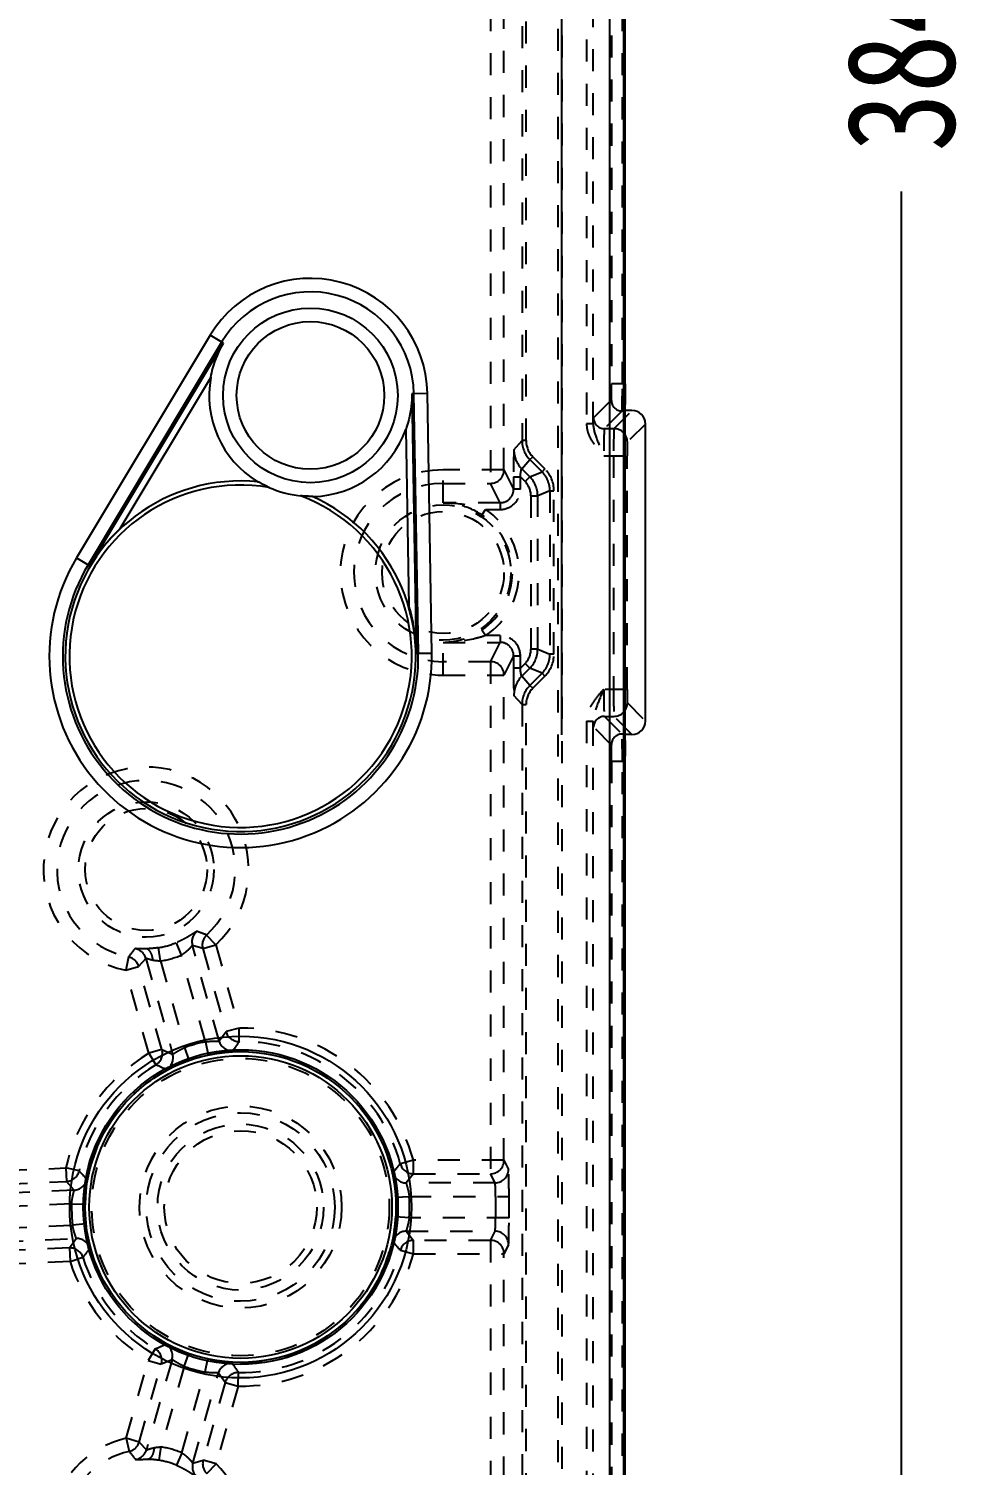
# Model space of a CAD drawing. Header units: millimetres. Extents: x -1265 to 1982, y -12197 to 1934.
# Drawn here: x 256.5 to 326.4, y 52 to 158.4 of the extents above; entities that cross this region are included whole.
import ezdxf

# ---------------------------------------------------------------- set-up
doc = ezdxf.new("R2010")
doc.units = ezdxf.units.MM
doc.header["$LTSCALE"] = 16.335
doc.header["$PDMODE"] = 3
doc.header["$PDSIZE"] = 0.3125
doc.linetypes.add('HIDDEN', pattern=[0.2, 0.1, -0.1])
doc.layers.get('0').update_dxf_attribs({"linetype": 'CONTINUOUS'})
doc.layers.get('Defpoints').update_dxf_attribs({"linetype": 'CONTINUOUS'})
doc.layers.add('DEFAULT_2', color=8, linetype='HIDDEN')
doc.styles.get("Standard").update_dxf_attribs({"font": 'txt', "width": 0.8})
doc.dimstyles.new('11', dxfattribs={"dimtxt": 8, "dimasz": 8, "dimexe": 0, "dimexo": 0, "dimgap": 0, "dimtad": 0, "dimdsep": 46, "dimtxsty": 'Standard', "dimcen": 0, "dimclrd": 4, "dimclre": 4, "dimclrt": 6, "dimazin": 0, "dimtp": 0.01, "dimtm": 0.01, "dimtfac": 1, "dimtofl": 0, "dimtmove": 0, "dimatfit": 3, "dimfxl": 0, "dimtolj": 1, "dimarcsym": 0})

# ---------------------------------------------------------------- blocks, each defined once
blk = doc.blocks.new('*D91')
at = {"color": 4, "lineweight": -2}
for p, q in [((177.51, 267.5), (321.14, 267.5)), ((321.14, 259.5), (321.14, 178.35)), ((321.14, -109.45), (321.14, 146.35)), ((107.13, -117.45), (321.14, -117.45))]:
    blk.add_line(p, q, dxfattribs=at)
at = {"color": 4}
for points in [[(319.8, 259.5), (322.47, 259.5), (321.14, 267.5)], [(319.8, -109.45), (322.47, -109.45), (321.14, -117.45)]]:
    blk.add_solid(points, dxfattribs=at)
at = {"layer": 'Defpoints', "color": 0}
for p in [(177.51, 267.5), (321.14, 267.5), (107.13, -117.45)]:
    blk.add_point(p, dxfattribs=at)
at = {"color": 6, "insert": (321.14, 162.35), "char_height": 8, "attachment_point": 5, "rotation": 90}
blk.add_mtext('\\A1;384.95', dxfattribs=at)
blk = doc.blocks.new('*D92')
at = {"color": 4, "lineweight": -2}
for p, q in [((-114.64, 106.79), (-114.64, 300.34)), ((-106.64, 300.34), (19.43, 300.34)), ((287.99, 300.34), (48.23, 300.34)), ((295.99, 106.1), (295.99, 300.34))]:
    blk.add_line(p, q, dxfattribs=at)
at = {"color": 4}
for points in [[(-106.64, 301.67), (-106.64, 299.01), (-114.64, 300.34)], [(287.99, 301.67), (287.99, 299.01), (295.99, 300.34)]]:
    blk.add_solid(points, dxfattribs=at)
at = {"layer": 'Defpoints', "color": 0}
for p in [(-114.64, 300.34), (-114.64, 106.79), (295.99, 106.1)]:
    blk.add_point(p, dxfattribs=at)
at = {"color": 6, "insert": (33.83, 300.34), "char_height": 8, "attachment_point": 5}
blk.add_mtext('\\A1;410.63', dxfattribs=at)

msp = doc.modelspace()

# ---------------------------------------------------------------- linework, layer by layer
at = {"color": 7, "linetype": 'Continuous'}
for p, q in [((299.546, -88.75), (299.546, 276.741)), ((300.546, 276.741), (300.546, -88.75)), ((300.677, -88.882), (300.677, 276.873)), ((269.917, 135.7), (260.025, 119.211)), ((270.774, 135.186), (260.882, 118.697)), ((270.908, 135.106), (269.917, 135.7)), ((261.015, 118.617), (270.908, 135.106)), ((263.249, 121.37), (269.974, 132.579)), ((286.024, 131.384), (284.869, 131.365)), ((284.869, 131.365), (285.192, 112.139)), ((285.348, 112.141), (285.025, 131.368)), ((286.347, 112.158), (286.024, 131.384)), ((301.177, 130.12), (300.677, 130.12)), ((302.177, 107.12), (302.177, 129.12)), ((284.414, 128.709), (284.634, 115.64)), ((260.025, 119.211), (261.015, 118.617)), ((285.192, 112.139), (286.347, 112.158)), ((301.177, 106.12), (300.677, 106.12))]:
    msp.add_line(p, q, dxfattribs=at)
for centre, radius in [((277.354, 131.239), 6.469), ((277.354, 131.239), 5.469), ((272.177, 71.12), 12.658), ((272.177, 71.12), 11.658), ((272.177, 71.12), 11.51), ((272.177, 71.12), 11.21)]:
    msp.add_circle(centre, radius, dxfattribs=at)
for centre, radius, start, end in [((277.354, 131.239), 8.672, 0.96201, 149.03799), ((277.354, 131.239), 7.672, 0.96201, 149.03799), ((277.354, 131.239), 7.5, 169.70932, 238.23582), ((277.354, 131.239), 7.5, 271.76418, 340.29068), ((272.177, 111.92), 12.982, 84.23656, 65.76344), ((272.177, 111.92), 12.682, 80.45132, 69.56121), ((284.982, 159.277), 36.31, 251.40725, 251.53289), ((277.354, 131.239), 7.472, 245.72067, 264.25765), ((284.766, 159.335), 36.31, 258.46711, 258.59275), ((272.177, 111.92), 14.172, 149.03799, 0.96201), ((272.177, 111.92), 13.172, 149.03799, 0.96201)]:
    msp.add_arc(centre, radius, start, end, dxfattribs=at)
for centre, major_axis, start_param, end_param in [((301.177, 129.12), (0.707, 0.707), -0.7852557, 0.7852557), ((301.177, 107.12), (-0.707, 0.707), -3.9268484, -2.3563369)]:
    msp.add_ellipse(centre, major_axis=major_axis, ratio=0.9996955, start_param=start_param, end_param=end_param, dxfattribs=at)
for points, knots in [([(269.974, 132.579), (270.015, 132.804), (270.214, 133.683), (270.567, 134.527), (270.908, 135.106)], [0, 0, 0, 0, 0.2543489, 1, 1, 1, 1]), ([(284.869, 131.365), (284.871, 131.142), (284.838, 130.242), (284.643, 129.348), (284.414, 128.709)], [0, 0, 0, 0, 0.2472542, 1, 1, 1, 1]), ([(274.284, 124.426), (274.208, 124.461), (274.058, 124.531), (273.839, 124.641), (273.667, 124.737), (273.548, 124.799), (273.501, 124.83), (273.481, 124.837)], [0, 0, 0, 0, 0.2767444, 0.551279, 0.814704, 0.930125, 1, 1, 1, 1]), ([(277.354, 123.762), (277.294, 123.764), (277.044, 123.769), (276.795, 123.785), (276.606, 123.804)], [0, 0, 0, 0, 0.2395551, 1, 1, 1, 1]), ([(277.506, 123.758), (277.488, 123.762), (277.436, 123.759), (277.385, 123.762), (277.354, 123.762)], [0, 0, 0, 0, 0.3739837, 1, 1, 1, 1]), ([(261.015, 118.617), (261.168, 118.868), (261.818, 119.858), (262.603, 120.759), (263.249, 121.37)], [0, 0, 0, 0, 0.2483808, 1, 1, 1, 1]), ([(284.634, 115.64), (284.719, 115.354), (285.021, 114.209), (285.171, 113.023), (285.192, 112.139)], [0, 0, 0, 0, 0.2525319, 1, 1, 1, 1])]:
    msp.add_open_spline(points, degree=3, knots=knots, dxfattribs=at)
at = {"layer": 'DEFAULT_2', "color": 8, "linetype": 'HIDDEN'}
for p, q in [((295.677, 200.871), (295.693, 28.854)), ((295.993, 28.864), (295.993, 200.887)), ((293.03, 178.2), (293.03, 127.896)), ((293.33, 127.896), (293.33, 178.2)), ((290.694, 176.196), (290.694, 124.724)), ((291.694, 125.724), (291.694, 176.196)), ((297.807, 170.665), (297.807, 129.126)), ((298.307, 129.126), (298.307, 170.665)), ((299.663, 167.705), (299.663, 132.086)), ((300.463, 132.086), (300.463, 167.705)), ((300.677, 132.086), (299.663, 132.086)), ((298.333, 129.576), (299.643, 130.886)), ((300.443, 130.086), (299.132, 128.776)), ((299.833, 128.776), (301.177, 130.12)), ((300.443, 130.086), (300.626, 130.086)), ((300.677, 130.12), (300.626, 130.086)), ((298.307, 129.126), (297.807, 129.126)), ((299.833, 128.776), (299.132, 128.776)), ((302.177, 129.12), (300.833, 127.776)), ((292.425, 127.218), (293.03, 127.896)), ((293.33, 127.896), (293.03, 127.896)), ((293.616, 126.482), (293.828, 126.694)), ((293.828, 126.694), (294.723, 125.799)), ((299.084, 126.776), (300.815, 126.776)), ((299.816, 126.776), (299.816, 109.465)), ((300.815, 109.465), (300.815, 126.776)), ((291.694, 125.724), (287.177, 125.724)), ((287.177, 123.294), (287.177, 125.724)), ((291.694, 125.724), (292.409, 124.295)), ((293.011, 125.804), (293.616, 126.482)), ((293.604, 125.211), (293.011, 125.804)), ((293.604, 125.211), (294.511, 125.587)), ((293.616, 126.482), (294.511, 125.587)), ((294.723, 125.799), (294.511, 125.587)), ((287.177, 124.724), (290.694, 124.724)), ((291.409, 123.294), (290.694, 124.724)), ((292.409, 125.2), (292.909, 125.2)), ((292.409, 125.2), (292.409, 124.295)), ((293.251, 124.858), (292.909, 125.2)), ((292.909, 124.295), (292.909, 125.2)), ((293.604, 125.211), (293.251, 124.858)), ((292.909, 124.295), (292.409, 124.295)), ((293.69, 123.797), (294.19, 123.797)), ((293.69, 123.797), (293.69, 112.443)), ((295.096, 124.173), (294.19, 123.797)), ((294.19, 112.443), (294.19, 123.797)), ((295.096, 124.173), (295.396, 124.173)), ((295.096, 124.173), (295.096, 112.068)), ((295.396, 112.068), (295.396, 124.173)), ((291.409, 123.294), (287.177, 123.294)), ((290.054, 122.38), (290.333, 122.795)), ((290.333, 122.795), (291.409, 122.795)), ((291.409, 123.294), (291.409, 122.795)), ((290.333, 113.446), (290.054, 113.86)), ((287.177, 112.946), (291.409, 112.946)), ((287.177, 110.517), (287.177, 112.946)), ((291.409, 113.446), (290.333, 113.446)), ((290.694, 111.516), (291.409, 112.946)), ((291.409, 113.446), (291.409, 112.946)), ((292.409, 111.946), (291.694, 110.517)), ((292.409, 111.946), (292.909, 111.946)), ((292.409, 111.946), (292.409, 111.041)), ((292.909, 111.041), (292.909, 111.946)), ((294.19, 112.443), (293.69, 112.443)), ((294.19, 112.443), (295.096, 112.068)), ((295.396, 112.068), (295.096, 112.068)), ((290.694, 111.516), (287.177, 111.516)), ((290.694, 111.516), (290.694, 73.587)), ((292.909, 111.041), (292.409, 111.041)), ((292.909, 111.041), (293.251, 111.383)), ((293.011, 110.437), (293.604, 111.029)), ((293.251, 111.383), (293.604, 111.029)), ((294.511, 110.654), (293.604, 111.029)), ((287.177, 110.517), (291.694, 110.517)), ((291.694, 74.586), (291.694, 110.517)), ((293.616, 109.759), (293.011, 110.437)), ((294.511, 110.654), (293.616, 109.759)), ((293.828, 109.547), (293.616, 109.759)), ((294.723, 110.442), (293.828, 109.547)), ((294.511, 110.654), (294.723, 110.442)), ((293.03, 108.345), (292.425, 109.023)), ((300.815, 109.465), (299.084, 109.465)), ((293.03, 108.345), (293.33, 108.345)), ((293.03, 108.345), (293.03, 33.448)), ((293.33, 33.448), (293.33, 108.345)), ((300.833, 108.465), (302.177, 107.12)), ((297.807, 107.115), (298.307, 107.115)), ((297.807, 107.115), (297.807, 36.676)), ((298.307, 36.676), (298.307, 107.115)), ((299.643, 105.355), (298.333, 106.665)), ((299.132, 107.465), (299.833, 107.465)), ((299.132, 107.465), (300.443, 106.155)), ((301.177, 106.12), (299.833, 107.465)), ((300.626, 106.155), (300.443, 106.155)), ((300.677, 106.12), (300.626, 106.155)), ((299.663, 104.155), (300.677, 104.155)), ((299.663, 104.155), (299.663, 39.636)), ((300.463, 39.636), (300.463, 104.155)), ((267.397, 90.697), (267.776, 89.772)), ((269.377, 90.268), (268.61, 90.497)), ((270.592, 83.421), (268.61, 90.497)), ((269.377, 90.268), (270.339, 90.538)), ((270.339, 90.538), (269.661, 91.271)), ((270.339, 90.538), (272.063, 84.382)), ((263.863, 89.648), (263.665, 88.669)), ((265.163, 89.532), (264.627, 88.938)), ((265.163, 89.532), (267.145, 82.456)), ((266.253, 89.346), (266.096, 90.333)), ((269.57, 83.364), (267.776, 89.772)), ((269.377, 90.268), (271.101, 84.112)), ((263.665, 88.669), (264.627, 88.938)), ((265.388, 82.513), (263.665, 88.669)), ((266.351, 82.782), (264.627, 88.938)), ((266.253, 89.346), (268.047, 82.938)), ((270.592, 83.421), (271.101, 84.112)), ((272.063, 84.382), (271.101, 84.112)), ((272.063, 84.382), (272.154, 84.382)), ((272.072, 83.382), (272.063, 84.382)), ((269.57, 83.364), (269.778, 82.386)), ((266.351, 82.782), (265.388, 82.513)), ((265.388, 82.513), (265.9, 81.654)), ((266.351, 82.782), (267.145, 82.456)), ((268.377, 81.994), (268.047, 82.938)), ((284.978, 74.586), (284.014, 74.325)), ((291.694, 74.586), (284.978, 74.586)), ((284.978, 73.587), (284.978, 74.586)), ((291.694, 74.586), (292.032, 73.91)), ((248.185, 73.531), (259.236, 74.018)), ((260.211, 73.8), (259.236, 74.018)), ((259.236, 74.018), (259.28, 73.02)), ((284.978, 73.587), (284.45, 72.91)), ((284.978, 73.587), (290.694, 73.587)), ((291.033, 72.91), (290.694, 73.587)), ((259.838, 72.368), (247.763, 71.835)), ((248.229, 72.532), (259.28, 73.02)), ((259.838, 72.368), (259.28, 73.02)), ((291.033, 72.91), (284.45, 72.91)), ((259.661, 71.359), (248.102, 70.849)), ((259.661, 71.359), (260.661, 71.34)), ((283.672, 71.848), (284.67, 71.911)), ((284.67, 71.911), (292.066, 71.911)), ((291.066, 71.911), (291.066, 70.33)), ((292.066, 70.33), (292.066, 71.911)), ((284.67, 70.33), (283.672, 70.393)), ((292.066, 70.33), (284.67, 70.33)), ((248.172, 69.27), (259.731, 69.78)), ((260.725, 69.887), (259.731, 69.78)), ((284.45, 69.33), (291.033, 69.33)), ((284.45, 69.33), (284.978, 68.654)), ((290.694, 68.654), (291.033, 69.33)), ((247.921, 68.259), (259.995, 68.791)), ((259.497, 68.092), (259.995, 68.791)), ((290.694, 68.654), (284.978, 68.654)), ((284.978, 67.655), (284.978, 68.654)), ((290.694, 68.654), (290.694, 31.419)), ((292.032, 68.331), (291.694, 67.655)), ((259.497, 68.092), (248.446, 67.605)), ((259.541, 67.094), (248.49, 66.606)), ((259.497, 68.092), (259.541, 67.094)), ((259.541, 67.094), (260.494, 67.397)), ((284.014, 67.916), (284.978, 67.655)), ((284.978, 67.655), (291.694, 67.655)), ((291.694, 31.416), (291.694, 67.655)), ((263.701, 53.99), (265.341, 59.756)), ((267.098, 59.806), (265.199, 53.132)), ((265.856, 60.612), (265.341, 59.756)), ((265.341, 59.756), (266.302, 59.483)), ((267.098, 59.806), (266.302, 59.483)), ((267.998, 59.32), (268.332, 60.263)), ((269.731, 59.865), (269.519, 58.888)), ((264.662, 53.716), (266.302, 59.483)), ((267.998, 59.32), (266.299, 53.347)), ((267.82, 52.914), (269.519, 58.888)), ((268.642, 52.153), (270.541, 58.826)), ((271.047, 58.133), (270.541, 58.826)), ((272.008, 57.859), (272.021, 58.859)), ((271.047, 58.133), (269.406, 52.367)), ((272.008, 57.859), (270.368, 52.093)), ((271.047, 58.133), (272.008, 57.859)), ((264.662, 53.716), (263.701, 53.99)), ((263.701, 53.99), (263.922, 53.015)), ((264.662, 53.716), (265.199, 53.132)), ((266.145, 52.36), (266.299, 53.347)), ((267.82, 52.914), (267.431, 51.994)), ((268.642, 52.153), (269.406, 52.367)), ((270.368, 52.093), (269.406, 52.367)), ((269.667, 51.381), (270.368, 52.093))]:
    msp.add_line(p, q, dxfattribs=at)
for centre, radius in [((287.177, 118.12), 5.017), ((287.177, 118.12), 4.517), ((265.177, 96.12), 5.017), ((265.177, 96.12), 4.517), ((272.177, 71.12), 11.017), ((272.177, 71.12), 7.483), ((272.177, 71.12), 6.983), ((272.177, 71.12), 6.151), ((272.177, 71.12), 5.651)]:
    msp.add_circle(centre, radius, dxfattribs=at)
for centre, radius, start, end in [((300.443, 130.886), 0.8, 180.02106, 269.97894), ((299.133, 129.576), 0.8, 180.02106, 269.97894), ((299.832, 127.775), 1, 0.02106, 89.97894), ((295.03, 127.896), 2, 179.99792, 225.00219), ((295.03, 127.896), 1.7, 179.99562, 224.99699), ((294.426, 127.219), 2, 180.02228, 225.00406), ((287.177, 118.12), 7.603, 90, 270), ((290.694, 125.724), 1, 270.01127, 359.96254), ((293.098, 124.173), 2.299, 359.99599, 45.00401), ((287.177, 118.12), 6.604, 90, 270), ((292.191, 123.797), 1.499, 359.99925, 45.00075), ((292.191, 123.797), 1.999, 0.00055, 44.99945), ((291.409, 124.294), 1.5, 270.01726, 0.02958), ((291.409, 124.294), 0.999, 269.99431, 0.05805), ((287.177, 118.12), 5.14, 304.02656, 55.97344), ((287.177, 118.12), 5.64, 304.02656, 55.97344), ((291.409, 111.947), 1.499, 359.96728, 89.98571), ((291.409, 111.947), 0.999, 359.94195, 90.00568), ((292.191, 112.443), 1.499, 314.99925, 0.00075), ((292.191, 112.443), 1.999, 315.00055, 359.99945), ((293.098, 112.067), 2.299, 314.99599, 0.00401), ((290.694, 110.516), 1, 0.03746, 89.98873), ((294.426, 109.022), 2, 134.99594, 179.97772), ((295.03, 108.345), 2, 134.9978, 180.0021), ((295.03, 108.345), 1.7, 135.00359, 180.00381), ((299.832, 108.465), 1, 270.02106, 359.97894), ((299.133, 106.665), 0.8, 90.02106, 179.97894), ((300.443, 105.354), 0.8, 90.02106, 179.97894), ((265.177, 96.12), 7.603, 312.75888, 258.52561), ((265.177, 96.12), 6.604, 312.75888, 258.52561), ((269.574, 90.766), 1.001, 129.43701, 195.59228), ((135.647, -269.008), 384.397, 69.59613, 69.71101), ((265.177, 96.12), 5.86, 279.02485, 292.25964), ((270.341, 90.536), 1.001, 132.75399, 195.51006), ((566.342, -149.327), 385.49, 141.57481, 141.68937), ((263.664, 88.666), 1.001, 15.77217, 78.5296), ((264.2, 89.261), 1.001, 15.69222, 81.84748), ((265.177, 96.12), 6.86, 279.02485, 292.25964), ((272.063, 84.384), 1.001, 195.76421, 270.52498), ((272.177, 71.12), 13.262, 15.14882, 90.09956), ((272.177, 71.12), 12.518, 102.02169, 109.2628), ((271.555, 83.692), 1.001, 195.70573, 272.77418), ((470.437, -51.792), 240.043, 145.72756, 145.92686), ((272.177, 71.12), 12.262, 15.14882, 90.49343), ((272.177, 71.12), 13.262, 120.79107, 167.3773), ((265.387, 82.515), 1.001, 300.75949, 15.51999), ((266.181, 82.187), 1.001, 298.45169, 15.57857), ((272.191, 70.959), 11.678, 90.06818, 102.19092), ((272.177, 71.12), 12.262, 120.79107, 167.3773), ((222.187, -14.831), 105.926, 65.17627, 65.62758), ((290.694, 74.587), 1, 270.01127, 359.96254), ((259.234, 74.019), 1.001, 272.64792, 347.4088), ((436.865, 236.309), 240.033, 222.61148, 222.81079), ((202.89, 142.433), 105.923, 319.53398, 319.98529), ((284.451, 73.911), 1.001, 192.80944, 269.93632), ((284.98, 74.587), 1.001, 195.11746, 269.87856), ((291.032, 73.911), 1, 270.02902, 359.9448), ((259.792, 73.367), 1.001, 272.5896, 349.65805), ((272.177, 71.12), 12.518, 178.90556, 186.14668), ((272.177, 71.12), 12.518, 356.37944, 3.62056), ((284.451, 68.33), 1.001, 90.06348, 167.13194), ((291.032, 68.33), 1, 0.0552, 89.97098), ((260.038, 67.791), 1.001, 15.33556, 92.46244), ((100.371, -86.647), 240.029, 40.08538, 40.28469), ((284.98, 67.654), 1.001, 90.12139, 164.88258), ((290.694, 67.654), 1, 0.03746, 89.98873), ((259.539, 67.093), 1.001, 17.64343, 92.4041), ((272.177, 71.12), 13.262, 197.67494, 238.97142), ((344.538, 2.932), 105.92, 142.05997, 142.51129), ((272.177, 71.12), 12.262, 197.67494, 238.97142), ((272.177, 71.12), 13.262, 269.26807, 344.85118), ((272.177, 71.12), 12.262, 269.26906, 344.85118), ((167.443, 279.531), 240.021, 294.20564, 294.40496), ((266.135, 60.079), 1.001, 344.18371, 61.25217), ((265.34, 59.754), 1.001, 344.24108, 59.00268), ((272.177, 71.12), 12.518, 250.49968, 257.74079), ((271.503, 58.551), 1.001, 86.92968, 164.05656), ((272.008, 57.857), 1.001, 89.23755, 163.99824), ((359.734, 118.257), 105.932, 213.65452, 214.10579), ((265.298, 46.939), 7.23, 102.76386, 164.62717), ((263.7, 53.992), 1.001, 282.75244, 343.99056), ((265.298, 46.939), 6.486, 67.11976, 81.12071), ((265.298, 46.939), 6.23, 102.76386, 164.62717), ((553.829, 284.986), 371.29, 218.66515, 218.7831), ((264.237, 53.407), 1.001, 279.35867, 344.07184), ((265.155, 45.989), 6.447, 81.16871, 88.73032), ((265.298, 46.939), 5.487, 67.11976, 81.12071), ((269.605, 51.88), 1.001, 164.16863, 228.88181), ((270.369, 52.095), 1.001, 164.24832, 225.48736), ((265.298, 46.939), 7.23, 213.06225, 45.47661)]:
    msp.add_arc(centre, radius, start, end, dxfattribs=at)
for points, knots in [([(299.643, 130.886), (299.645, 130.888), (299.645, 130.898), (299.648, 130.916), (299.649, 130.947), (299.652, 131.008), (299.655, 131.108), (299.658, 131.255), (299.66, 131.434), (299.663, 131.714), (299.663, 131.934), (299.663, 132.086)], [0, 0, 0, 0, 0.0067959, 0.0230042, 0.0483441, 0.0824587, 0.1755357, 0.2992623, 0.4500126, 0.6216027, 1, 1, 1, 1]), ([(300.443, 130.086), (300.445, 130.09), (300.444, 130.106), (300.448, 130.136), (300.449, 130.186), (300.452, 130.288), (300.455, 130.456), (300.458, 130.701), (300.46, 130.999), (300.463, 131.466), (300.463, 131.833), (300.463, 132.086)], [0, 0, 0, 0, 0.0065035, 0.0223133, 0.047272, 0.081194, 0.1747156, 0.2990909, 0.4498167, 0.6213519, 1, 1, 1, 1]), ([(300.677, 132.086), (300.677, 131.957), (300.677, 131.705), (300.674, 131.338), (300.669, 130.999), (300.663, 130.701), (300.656, 130.456), (300.649, 130.287), (300.641, 130.186), (300.637, 130.136), (300.631, 130.106), (300.63, 130.089), (300.626, 130.086)], [0, 0, 0, 0, 0.1924316, 0.3783981, 0.5497941, 0.7003862, 0.8246813, 0.9181819, 0.9521272, 0.9771524, 0.9931059, 1, 1, 1, 1]), ([(297.807, 129.126), (297.816, 128.898), (297.892, 128.44), (298.204, 127.823), (298.617, 127.276), (298.923, 126.937), (299.084, 126.776)], [0, 0, 0, 0, 0.2502367, 0.4998032, 0.7503083, 1, 1, 1, 1]), ([(298.307, 129.126), (298.305, 128.745), (298.578, 127.937), (298.908, 127.187), (299.084, 126.776)], [0, 0, 0, 0, 0.4600703, 1, 1, 1, 1]), ([(298.307, 129.126), (298.308, 129.189), (298.312, 129.298), (298.317, 129.424), (298.322, 129.5), (298.325, 129.538), (298.329, 129.56), (298.33, 129.573), (298.333, 129.576)], [0, 0, 0, 0, 0.4185815, 0.7283058, 0.8402894, 0.9229938, 0.9761526, 1, 1, 1, 1]), ([(299.132, 128.776), (299.129, 128.773), (299.127, 128.755), (299.121, 128.725), (299.118, 128.673), (299.111, 128.572), (299.105, 128.405), (299.097, 128.16), (299.092, 127.862), (299.088, 127.524), (299.085, 127.157), (299.084, 126.905), (299.084, 126.776)], [0, 0, 0, 0, 0.0069957, 0.023282, 0.0486627, 0.0827977, 0.1758758, 0.2995676, 0.4502575, 0.6217708, 0.8072909, 1, 1, 1, 1]), ([(299.833, 128.776), (299.831, 128.772), (299.831, 128.756), (299.828, 128.725), (299.828, 128.675), (299.825, 128.574), (299.823, 128.406), (299.82, 128.16), (299.818, 127.862), (299.816, 127.395), (299.816, 127.028), (299.816, 126.776)], [0, 0, 0, 0, 0.0064799, 0.0222811, 0.0472357, 0.0811559, 0.1746783, 0.2990583, 0.4497908, 0.6213341, 1, 1, 1, 1]), ([(300.833, 127.776), (300.827, 127.77), (300.832, 127.738), (300.823, 127.684), (300.824, 127.59), (300.82, 127.468), (300.818, 127.319), (300.816, 127.086), (300.815, 126.902), (300.815, 126.776)], [0, 0, 0, 0, 0.0229634, 0.082427, 0.1755145, 0.2992498, 0.4500064, 0.6216001, 1, 1, 1, 1]), ([(292.425, 127.218), (292.421, 127.213), (292.425, 127.188), (292.418, 127.145), (292.418, 127.073), (292.415, 126.982), (292.413, 126.874), (292.41, 126.702), (292.408, 126.463), (292.407, 126.157), (292.406, 125.733), (292.409, 125.412), (292.409, 125.2)], [0, 0, 0, 0, 0.0093109, 0.0327947, 0.068507, 0.114156, 0.1682138, 0.2294868, 0.3692161, 0.5239845, 0.6842027, 1, 1, 1, 1]), ([(293.011, 125.804), (293.01, 125.801), (292.995, 125.81), (292.975, 125.803), (292.958, 125.771), (292.948, 125.721), (292.933, 125.644), (292.915, 125.535), (292.888, 125.386), (292.887, 125.265), (292.909, 125.2)], [0, 0, 0, 0, 0.0179672, 0.0505583, 0.0959949, 0.1742744, 0.2919579, 0.4575926, 0.6845047, 1, 1, 1, 1]), ([(295.096, 124.173), (295.097, 124.433), (294.989, 124.957), (294.695, 125.403), (294.511, 125.587)], [0, 0, 0, 0, 0.5000004, 1, 1, 1, 1]), ([(287.177, 123.294), (287.445, 123.292), (288.511, 123.247), (289.576, 123.05), (290.333, 122.795)], [0, 0, 0, 0, 0.2509705, 1, 1, 1, 1]), ([(290.054, 122.38), (289.62, 122.674), (288.69, 123.124), (287.671, 123.286), (287.177, 123.294)], [0, 0, 0, 0, 0.5144602, 1, 1, 1, 1]), ([(287.177, 112.946), (287.671, 112.955), (288.69, 113.117), (289.62, 113.567), (290.054, 113.86)], [0, 0, 0, 0, 0.4856165, 1, 1, 1, 1]), ([(290.333, 113.446), (290.082, 113.361), (289.054, 113.07), (287.98, 112.952), (287.177, 112.946)], [0, 0, 0, 0, 0.2478656, 1, 1, 1, 1]), ([(294.511, 110.654), (294.695, 110.838), (294.989, 111.284), (295.097, 111.808), (295.096, 112.068)], [0, 0, 0, 0, 0.5000004, 1, 1, 1, 1]), ([(292.409, 111.041), (292.409, 110.828), (292.406, 110.508), (292.407, 110.084), (292.408, 109.778), (292.41, 109.538), (292.413, 109.367), (292.415, 109.258), (292.418, 109.168), (292.418, 109.096), (292.425, 109.053), (292.421, 109.027), (292.425, 109.023)], [0, 0, 0, 0, 0.3157967, 0.4760135, 0.6307793, 0.7705061, 0.8317791, 0.8858352, 0.9314885, 0.9672012, 0.9906838, 1, 1, 1, 1]), ([(292.909, 111.041), (292.887, 110.976), (292.888, 110.854), (292.915, 110.705), (292.933, 110.597), (292.948, 110.52), (292.958, 110.47), (292.975, 110.438), (292.995, 110.43), (293.01, 110.44), (293.011, 110.437)], [0, 0, 0, 0, 0.3154953, 0.5424074, 0.7080421, 0.8257256, 0.9040051, 0.9494417, 0.9820328, 1, 1, 1, 1]), ([(299.084, 109.465), (298.924, 109.303), (298.616, 108.965), (298.205, 108.417), (297.892, 107.801), (297.812, 107.343), (297.807, 107.115)], [0, 0, 0, 0, 0.2497688, 0.5001243, 0.7499015, 1, 1, 1, 1]), ([(299.084, 109.465), (298.908, 109.054), (298.578, 108.304), (298.305, 107.496), (298.307, 107.115)], [0, 0, 0, 0, 0.5399297, 1, 1, 1, 1]), ([(299.084, 109.465), (299.084, 109.336), (299.085, 109.084), (299.088, 108.717), (299.092, 108.378), (299.097, 108.081), (299.105, 107.836), (299.111, 107.668), (299.118, 107.567), (299.121, 107.516), (299.127, 107.486), (299.129, 107.468), (299.132, 107.465)], [0, 0, 0, 0, 0.192709, 0.3782291, 0.5497423, 0.7004322, 0.8241241, 0.9172022, 0.9513372, 0.976718, 0.9930043, 1, 1, 1, 1]), ([(299.816, 109.465), (299.816, 109.212), (299.816, 108.845), (299.818, 108.378), (299.82, 108.08), (299.823, 107.835), (299.825, 107.667), (299.828, 107.565), (299.828, 107.515), (299.831, 107.484), (299.831, 107.469), (299.833, 107.465)], [0, 0, 0, 0, 0.3786657, 0.550209, 0.7009415, 0.8253216, 0.9188441, 0.9527643, 0.9777188, 0.9935201, 1, 1, 1, 1]), ([(300.815, 109.465), (300.815, 109.338), (300.816, 109.155), (300.818, 108.922), (300.82, 108.772), (300.824, 108.651), (300.823, 108.557), (300.832, 108.502), (300.827, 108.47), (300.833, 108.465)], [0, 0, 0, 0, 0.378398, 0.5499925, 0.70075, 0.8244858, 0.9175732, 0.9770366, 1, 1, 1, 1]), ([(298.333, 106.665), (298.33, 106.668), (298.329, 106.68), (298.325, 106.703), (298.322, 106.741), (298.317, 106.816), (298.312, 106.943), (298.308, 107.052), (298.307, 107.115)], [0, 0, 0, 0, 0.0238474, 0.0770062, 0.1597106, 0.2716942, 0.5814185, 1, 1, 1, 1]), ([(299.663, 104.155), (299.663, 104.306), (299.663, 104.526), (299.66, 104.807), (299.658, 104.985), (299.655, 105.132), (299.652, 105.233), (299.649, 105.293), (299.648, 105.324), (299.645, 105.342), (299.645, 105.353), (299.643, 105.355)], [0, 0, 0, 0, 0.3783972, 0.5499873, 0.7007377, 0.8244642, 0.9175412, 0.9516558, 0.9769958, 0.9932041, 1, 1, 1, 1]), ([(300.463, 104.155), (300.463, 104.407), (300.463, 104.774), (300.46, 105.241), (300.458, 105.539), (300.455, 105.785), (300.452, 105.953), (300.449, 106.054), (300.448, 106.104), (300.444, 106.135), (300.445, 106.151), (300.443, 106.155)], [0, 0, 0, 0, 0.3786481, 0.5501833, 0.7009091, 0.8252844, 0.918806, 0.952728, 0.9776867, 0.9934965, 1, 1, 1, 1]), ([(300.626, 106.155), (300.63, 106.152), (300.631, 106.134), (300.637, 106.105), (300.641, 106.054), (300.649, 105.953), (300.656, 105.785), (300.663, 105.539), (300.669, 105.242), (300.674, 104.903), (300.677, 104.536), (300.677, 104.283), (300.677, 104.155)], [0, 0, 0, 0, 0.0068941, 0.0228476, 0.0478729, 0.0818182, 0.1753188, 0.2996139, 0.450206, 0.6216019, 0.8075684, 1, 1, 1, 1]), ([(268.939, 91.539), (268.935, 91.54), (268.921, 91.534), (268.898, 91.523), (268.862, 91.501), (268.79, 91.456), (268.673, 91.379), (268.498, 91.266), (268.279, 91.132), (268.017, 90.984), (267.719, 90.835), (267.507, 90.742), (267.397, 90.697)], [0, 0, 0, 0, 0.0072282, 0.0225398, 0.0461894, 0.0781417, 0.1664471, 0.2855264, 0.4329686, 0.605211, 0.797536, 1, 1, 1, 1]), ([(268.61, 90.497), (268.608, 90.499), (268.598, 90.492), (268.578, 90.472), (268.532, 90.42), (268.463, 90.34), (268.367, 90.237), (268.248, 90.12), (268.057, 89.952), (267.894, 89.837), (267.776, 89.772)], [0, 0, 0, 0, 0.0070776, 0.0239187, 0.0869859, 0.1851695, 0.3132746, 0.4658565, 0.6358195, 1, 1, 1, 1]), ([(265.177, 90.249), (265.062, 90.246), (264.898, 90.246), (264.696, 90.251), (264.577, 90.256), (264.484, 90.258), (264.412, 90.261), (264.371, 90.258), (264.346, 90.257), (264.342, 90.252)], [0, 0, 0, 0, 0.4147136, 0.5845512, 0.7266251, 0.8398939, 0.923404, 0.9766381, 1, 1, 1, 1]), ([(265.688, 89.393), (265.618, 89.408), (265.517, 89.432), (265.393, 89.468), (265.317, 89.491), (265.257, 89.51), (265.209, 89.526), (265.184, 89.532), (265.165, 89.536), (265.163, 89.532)], [0, 0, 0, 0, 0.3983861, 0.5678457, 0.7135784, 0.8325343, 0.9216207, 0.9778739, 1, 1, 1, 1]), ([(266.096, 90.333), (266.015, 90.32), (265.711, 90.277), (265.403, 90.255), (265.177, 90.249)], [0, 0, 0, 0, 0.2663804, 1, 1, 1, 1]), ([(265.688, 89.393), (265.679, 89.502), (265.638, 89.712), (265.52, 90.033), (265.317, 90.241), (265.177, 90.249)], [0, 0, 0, 0, 0.3109575, 0.6012417, 1, 1, 1, 1]), ([(266.253, 89.346), (266.204, 89.343), (266.015, 89.342), (265.826, 89.365), (265.688, 89.393)], [0, 0, 0, 0, 0.2581757, 1, 1, 1, 1]), ([(269.57, 83.364), (269.697, 83.383), (269.884, 83.399), (270.122, 83.409), (270.275, 83.41), (270.399, 83.41), (270.498, 83.408), (270.551, 83.413), (270.589, 83.413), (270.592, 83.421)], [0, 0, 0, 0, 0.3757353, 0.5470172, 0.6979803, 0.822172, 0.9157688, 0.975676, 1, 1, 1, 1]), ([(268.429, 82.011), (267.322, 81.627), (265.21, 80.52), (262.704, 77.982), (261.074, 74.809), (260.68, 72.457), (260.661, 71.286)], [0, 0, 0, 0, 0.2500134, 0.5, 0.7499866, 1, 1, 1, 1]), ([(266.658, 81.307), (266.663, 81.305), (266.679, 81.31), (266.707, 81.318), (266.752, 81.335), (266.839, 81.37), (266.982, 81.434), (267.193, 81.527), (267.453, 81.639), (267.868, 81.809), (268.199, 81.931), (268.429, 82.011)], [0, 0, 0, 0, 0.0077376, 0.0238163, 0.0484197, 0.0814954, 0.1724548, 0.2945778, 0.4448251, 0.6172188, 1, 1, 1, 1]), ([(267.145, 82.456), (267.151, 82.45), (267.184, 82.47), (267.231, 82.493), (267.315, 82.547), (267.421, 82.611), (267.553, 82.689), (267.761, 82.805), (267.929, 82.888), (268.047, 82.938)], [0, 0, 0, 0, 0.024324, 0.0842312, 0.177828, 0.3020197, 0.4529828, 0.6242648, 1, 1, 1, 1]), ([(269.725, 82.374), (269.963, 82.425), (270.309, 82.493), (270.752, 82.563), (271.032, 82.601), (271.261, 82.632), (271.417, 82.652), (271.509, 82.667), (271.556, 82.675), (271.585, 82.683), (271.601, 82.688), (271.604, 82.692)], [0, 0, 0, 0, 0.3828639, 0.5552144, 0.7053803, 0.8274789, 0.9184507, 0.9515393, 0.9761613, 0.9922562, 1, 1, 1, 1]), ([(283.475, 73.688), (283.472, 73.684), (283.472, 73.668), (283.472, 73.64), (283.476, 73.594), (283.486, 73.504), (283.507, 73.355), (283.539, 73.135), (283.576, 72.864), (283.628, 72.43), (283.658, 72.086), (283.673, 71.848)], [0, 0, 0, 0, 0.0077193, 0.0236689, 0.0480556, 0.0808476, 0.1710907, 0.2921257, 0.4409479, 0.6129537, 1, 1, 1, 1]), ([(292.066, 71.911), (292.066, 72.161), (292.065, 72.524), (292.061, 72.987), (292.057, 73.283), (292.051, 73.529), (292.049, 73.716), (292.037, 73.834), (292.04, 73.895), (292.032, 73.91)], [0, 0, 0, 0, 0.374726, 0.544877, 0.6948788, 0.8193447, 0.9138681, 0.9747284, 1, 1, 1, 1]), ([(259.661, 71.359), (259.672, 71.487), (259.698, 71.673), (259.743, 71.907), (259.776, 72.057), (259.804, 72.178), (259.829, 72.274), (259.836, 72.326), (259.845, 72.363), (259.838, 72.368)], [0, 0, 0, 0, 0.3757356, 0.5470174, 0.6979804, 0.822172, 0.9157687, 0.975676, 1, 1, 1, 1]), ([(260.661, 71.286), (260.665, 71.529), (260.677, 71.882), (260.71, 72.329), (260.736, 72.611), (260.758, 72.84), (260.774, 72.996), (260.78, 73.09), (260.783, 73.138), (260.781, 73.167), (260.78, 73.184), (260.777, 73.188)], [0, 0, 0, 0, 0.3828435, 0.5552003, 0.7053736, 0.8274752, 0.9184498, 0.951539, 0.9761612, 0.9922562, 1, 1, 1, 1]), ([(284.45, 72.91), (284.443, 72.906), (284.453, 72.868), (284.463, 72.817), (284.492, 72.722), (284.525, 72.602), (284.565, 72.454), (284.62, 72.222), (284.654, 72.038), (284.67, 71.911)], [0, 0, 0, 0, 0.024324, 0.0842312, 0.177828, 0.3020197, 0.4529828, 0.6242647, 1, 1, 1, 1]), ([(291.066, 71.911), (291.066, 72.036), (291.065, 72.217), (291.061, 72.449), (291.057, 72.597), (291.052, 72.719), (291.048, 72.814), (291.039, 72.871), (291.039, 72.904), (291.033, 72.91)], [0, 0, 0, 0, 0.3741479, 0.5442091, 0.6941328, 0.8179355, 0.9120663, 0.973622, 1, 1, 1, 1]), ([(272.177, 59.603), (273.62, 59.603), (276.535, 60.159), (280.268, 62.541), (282.867, 66.129), (283.587, 69.007), (283.675, 70.447)], [0, 0, 0, 0, 0.2500119, 0.4999903, 0.7499738, 1, 1, 1, 1]), ([(283.675, 70.447), (283.66, 70.204), (283.632, 69.852), (283.58, 69.407), (283.542, 69.127), (283.509, 68.899), (283.487, 68.743), (283.476, 68.65), (283.472, 68.603), (283.472, 68.573), (283.472, 68.556), (283.475, 68.553)], [0, 0, 0, 0, 0.3828672, 0.555217, 0.7053823, 0.8274806, 0.9184514, 0.9515398, 0.9761615, 0.9922562, 1, 1, 1, 1]), ([(284.67, 70.33), (284.654, 70.202), (284.62, 70.018), (284.565, 69.786), (284.525, 69.638), (284.492, 69.519), (284.463, 69.424), (284.453, 69.372), (284.443, 69.335), (284.45, 69.33)], [0, 0, 0, 0, 0.3757353, 0.5470172, 0.6979803, 0.822172, 0.9157688, 0.975676, 1, 1, 1, 1]), ([(291.033, 69.33), (291.039, 69.337), (291.039, 69.37), (291.048, 69.427), (291.052, 69.522), (291.057, 69.644), (291.061, 69.792), (291.065, 70.023), (291.066, 70.205), (291.066, 70.33)], [0, 0, 0, 0, 0.026378, 0.0879337, 0.1820645, 0.3058672, 0.4557909, 0.6258521, 1, 1, 1, 1]), ([(292.032, 68.331), (292.04, 68.346), (292.037, 68.406), (292.049, 68.524), (292.051, 68.712), (292.057, 68.957), (292.061, 69.254), (292.065, 69.717), (292.066, 70.08), (292.066, 70.33)], [0, 0, 0, 0, 0.0252719, 0.0861322, 0.1806551, 0.30512, 0.4551204, 0.6252714, 1, 1, 1, 1]), ([(259.995, 68.791), (260.002, 68.796), (259.991, 68.833), (259.978, 68.884), (259.945, 68.978), (259.907, 69.096), (259.861, 69.242), (259.795, 69.471), (259.753, 69.653), (259.731, 69.78)], [0, 0, 0, 0, 0.024324, 0.0842312, 0.177828, 0.3020196, 0.4529827, 0.6242645, 1, 1, 1, 1]), ([(261.003, 68.057), (261.006, 68.061), (261.006, 68.077), (261.005, 68.105), (260.999, 68.151), (260.984, 68.24), (260.956, 68.389), (260.915, 68.607), (260.867, 68.876), (260.796, 69.307), (260.75, 69.649), (260.725, 69.887)], [0, 0, 0, 0, 0.0077194, 0.0236695, 0.0480568, 0.0808496, 0.1710957, 0.292135, 0.4409622, 0.6129679, 1, 1, 1, 1]), ([(268.332, 60.262), (268.107, 60.342), (267.784, 60.465), (267.381, 60.634), (267.131, 60.743), (266.928, 60.834), (266.79, 60.895), (266.706, 60.93), (266.663, 60.946), (266.636, 60.954), (266.62, 60.958), (266.616, 60.956)], [0, 0, 0, 0, 0.3871314, 0.5591014, 0.7078434, 0.8288593, 0.9191066, 0.9519075, 0.9763103, 0.9922749, 1, 1, 1, 1]), ([(267.998, 59.32), (267.88, 59.371), (267.712, 59.454), (267.505, 59.571), (267.373, 59.649), (267.267, 59.714), (267.184, 59.768), (267.137, 59.792), (267.104, 59.811), (267.098, 59.806)], [0, 0, 0, 0, 0.3757352, 0.5470171, 0.6979803, 0.822172, 0.9157688, 0.975676, 1, 1, 1, 1]), ([(271.556, 59.551), (271.553, 59.555), (271.538, 59.56), (271.51, 59.568), (271.465, 59.576), (271.376, 59.591), (271.226, 59.611), (271.006, 59.641), (270.736, 59.68), (270.304, 59.748), (269.965, 59.814), (269.731, 59.864)], [0, 0, 0, 0, 0.0077194, 0.0236694, 0.0480566, 0.080849, 0.1710933, 0.29213, 0.440954, 0.6129595, 1, 1, 1, 1]), ([(270.541, 58.826), (270.538, 58.834), (270.5, 58.835), (270.448, 58.839), (270.348, 58.838), (270.224, 58.838), (270.071, 58.841), (269.833, 58.851), (269.646, 58.868), (269.519, 58.888)], [0, 0, 0, 0, 0.024324, 0.0842312, 0.177828, 0.3020197, 0.4529828, 0.6242647, 1, 1, 1, 1]), ([(265.199, 53.132), (265.201, 53.128), (265.223, 53.134), (265.249, 53.142), (265.303, 53.161), (265.369, 53.184), (265.451, 53.212), (265.586, 53.254), (265.696, 53.283), (265.773, 53.299)], [0, 0, 0, 0, 0.0219494, 0.0790997, 0.1694835, 0.289679, 0.4361852, 0.6055787, 1, 1, 1, 1]), ([(265.773, 53.299), (265.764, 53.192), (265.727, 52.983), (265.622, 52.665), (265.434, 52.443), (265.298, 52.434)], [0, 0, 0, 0, 0.3117883, 0.6047902, 1, 1, 1, 1]), ([(265.773, 53.299), (265.814, 53.308), (265.988, 53.339), (266.165, 53.352), (266.299, 53.347)], [0, 0, 0, 0, 0.2403971, 1, 1, 1, 1]), ([(264.4, 52.42), (264.404, 52.414), (264.431, 52.414), (264.475, 52.412), (264.552, 52.416), (264.653, 52.421), (264.781, 52.428), (264.999, 52.436), (265.174, 52.437), (265.298, 52.434)], [0, 0, 0, 0, 0.0230375, 0.076275, 0.1599957, 0.2735756, 0.4159453, 0.5859641, 1, 1, 1, 1]), ([(267.82, 52.914), (267.938, 52.847), (268.1, 52.727), (268.288, 52.551), (268.405, 52.428), (268.498, 52.32), (268.561, 52.242), (268.599, 52.195), (268.619, 52.171), (268.63, 52.159), (268.64, 52.151), (268.642, 52.153)], [0, 0, 0, 0, 0.3619642, 0.5315892, 0.6843835, 0.8131743, 0.912235, 0.9488825, 0.9760118, 0.9930081, 1, 1, 1, 1]), ([(267.431, 51.994), (267.54, 51.948), (267.75, 51.851), (268.044, 51.698), (268.302, 51.547), (268.517, 51.409), (268.688, 51.292), (268.802, 51.212), (268.871, 51.165), (268.907, 51.143), (268.929, 51.131), (268.943, 51.124), (268.947, 51.126)], [0, 0, 0, 0, 0.2029675, 0.395521, 0.5676123, 0.7147751, 0.8337, 0.9219254, 0.9538646, 0.9775115, 0.9928097, 1, 1, 1, 1])]:
    msp.add_open_spline(points, degree=3, knots=knots, dxfattribs=at)

# ---------------------------------------------------------------- dimensions: what is measured, and where the dimension line sits
dim = msp.add_linear_dim(base=(-114.639, 300.339), p1=(295.993, 106.101), p2=(-114.639, 106.794), dimstyle='11')
dim.commit()
dim.dimension.update_dxf_attribs({"geometry": '*D92', "text_midpoint": (33.835, 300.339), "dimtype": 160})
dim = msp.add_linear_dim(base=(321.1378, 267.4999), p1=(107.1313, -117.4455), p2=(177.5085, 267.4999), angle=90, dimstyle='11')
dim.commit()
dim.dimension.update_dxf_attribs({"geometry": '*D91', "text_midpoint": (321.1378, 162.3454), "dimtype": 160})

doc.saveas('drawing.dxf')
